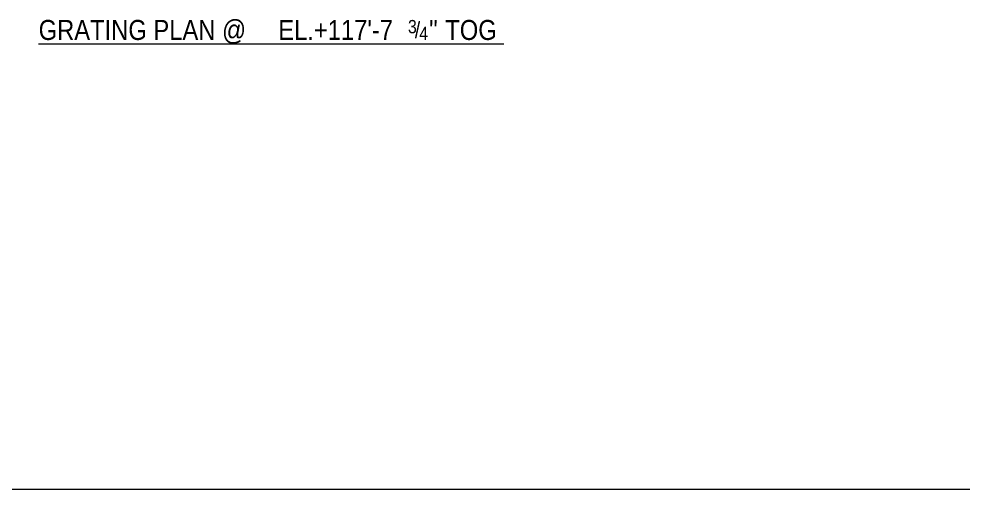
# Model space of a CAD drawing. Header units: millimetres. Extents: x -16923 to 12967, y -5402 to 13813.
# Drawn here: x -13373 to -6762, y -5402 to -2110 of the extents above; entities that cross this region are included whole.
import ezdxf

# ---------------------------------------------------------------- set-up
doc = ezdxf.new("R2010")
doc.units = ezdxf.units.MM
doc.header["$LTSCALE"] = 35
doc.linetypes.add('XKITLINE00', pattern=[0])
doc.layers.add('Drawing sheet', color=5, linetype='Continuous', lineweight=0)
doc.layers.add('Other object type', color=6, linetype='Continuous', lineweight=0)
doc.styles.add('ARIAL', font='arial.ttf')

msp = doc.modelspace()

# ---------------------------------------------------------------- linework, layer by layer
at = {"layer": 'Drawing sheet', "color": 5, "linetype": 'XKITLINE00', "lineweight": 0}
msp.add_line((-16922.616027, -5401.738344), (12967.383973, -5401.738344), dxfattribs=at)
at = {"layer": 'Other object type', "color": 5, "linetype": 'XKITLINE00', "lineweight": 0}
msp.add_line((-13234.470594, -2283.703623), (-9977.342335, -2283.703623), dxfattribs=at)

# ---------------------------------------------------------------- texts
at = {"layer": 'Other object type', "color": 3, "style": 'ARIAL', "width": 0.85}
for s, height, p in [('GRATING PLAN @', 140, (-13234.470594, -2257.453623)), (' TOG', 140, (-10433.641163, -2257.453623)), (" EL.+117'-7", 140, (-11603.00575, -2257.453623)), ('3', 93.333336, (-10648.708875, -2210.786956)), ('/', 112.000002, (-10600.237519, -2243.453623)), ('4', 93.333336, (-10569.10666, -2257.453623)), ('"', 140, (-10499.881397, -2257.453623))]:
    msp.add_text(s, height=height, dxfattribs=at).set_placement(p)

doc.saveas('drawing.dxf')
